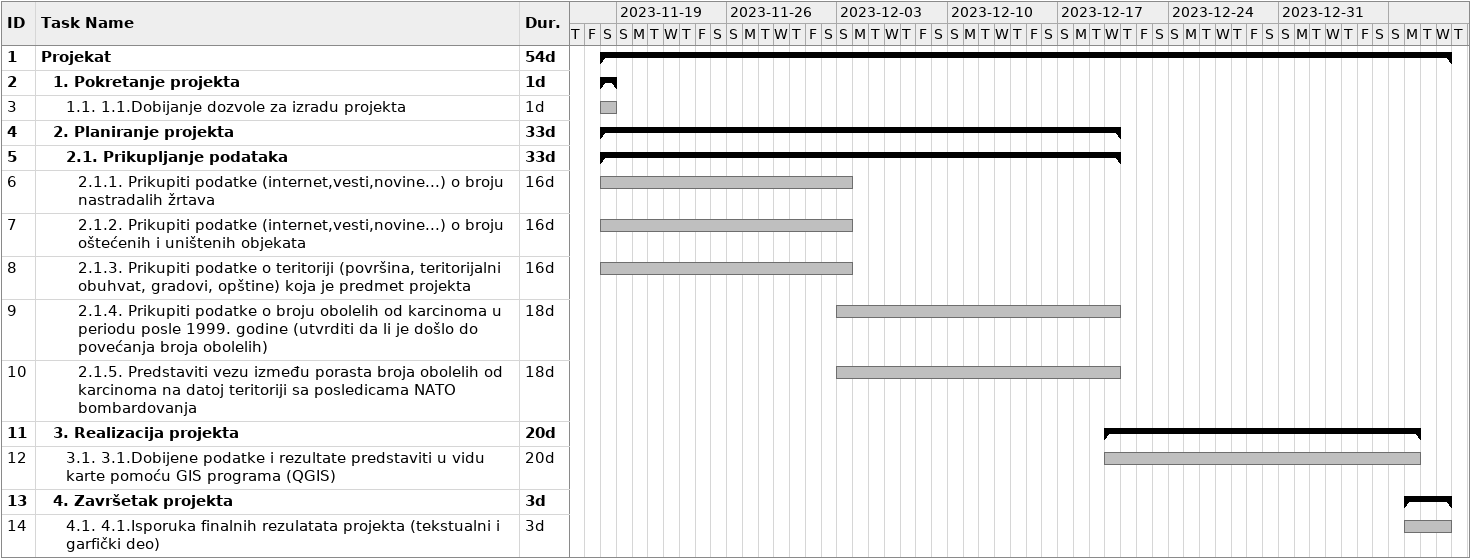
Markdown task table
| ID | Level | Task | Duration | Start | Finish |
|---|---|---|---|---|---|
| 1 | 1 | **Projekat** | 54d | 2023-11-18 | 2024-01-10 |
| 2 | 2 | **1. Pokretanje projekta** | 1d | 2023-11-18 | 2023-11-18 |
| 3 | 3 | 1.1. 1.1.Dobijanje dozvole za izradu projekta | 1d | 2023-11-18 | 2023-11-18 |
| 4 | 2 | **2. Planiranje projekta** | 33d | 2023-11-18 | 2023-12-20 |
| 5 | 3 | **2.1. Prikupljanje podataka** | 33d | 2023-11-18 | 2023-12-20 |
| 6 | 4 | 2.1.1. Prikupiti podatke (internet,vesti,novine...) o broju nastradalih žrtava | 16d | 2023-11-18 | 2023-12-03 |
| 7 | 4 | 2.1.2. Prikupiti podatke (internet,vesti,novine...) o broju oštećenih i uništenih objekata | 16d | 2023-11-18 | 2023-12-03 |
| 8 | 4 | 2.1.3. Prikupiti podatke o teritoriji (površina, teritorijalni obuhvat, gradovi, opštine) koja je predmet projekta | 16d | 2023-11-18 | 2023-12-03 |
| 9 | 4 | 2.1.4. Prikupiti podatke o broju obolelih od karcinoma u periodu posle 1999. godine (utvrditi da li je došlo do povećanja broja obolelih) | 18d | 2023-12-03 | 2023-12-20 |
| 10 | 4 | 2.1.5. Predstaviti vezu između porasta broja obolelih od karcinoma na datoj teritoriji sa posledicama NATO bombardovanja | 18d | 2023-12-03 | 2023-12-20 |
| 11 | 2 | **3. Realizacija projekta** | 20d | 2023-12-20 | 2024-01-08 |
| 12 | 3 | 3.1. 3.1.Dobijene podatke i rezultate predstaviti u vidu karte pomoću GIS programa (QGIS) | 20d | 2023-12-20 | 2024-01-08 |
| 13 | 2 | **4. Završetak projekta** | 3d | 2024-01-08 | 2024-01-10 |
| 14 | 3 | 4.1. 4.1.Isporuka finalnih rezulatata projekta (tekstualni i garfički deo) | 3d | 2024-01-08 | 2024-01-10 |
